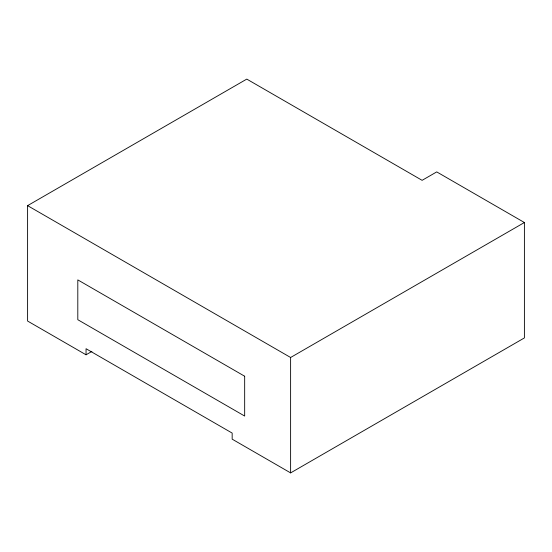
<?xml version="1.0" encoding="UTF-8"?>
<svg xmlns="http://www.w3.org/2000/svg" width="552" height="552" viewBox="0 0 552 552"><rect width="100%" height="100%" fill="white"/><g stroke="black" fill="none" stroke-linecap="round" stroke-linejoin="round"><path stroke-width="0.83" d="M86.05 354.791L27.6 321.05L27.6 205.641L246.778 79.102L422.114 180.332L436.729 171.9L524.4 222.518L524.4 337.921L290.614 472.898L232.164 439.151L232.164 433.078L86.05 348.719L86.05 354.791L91.894 351.417M27.6 205.641L290.614 357.489L524.4 222.518M290.614 357.489L290.614 472.898M244.667 376.229L77.804 279.892L77.804 319.705L244.667 416.049L244.667 376.229"/></g></svg>
